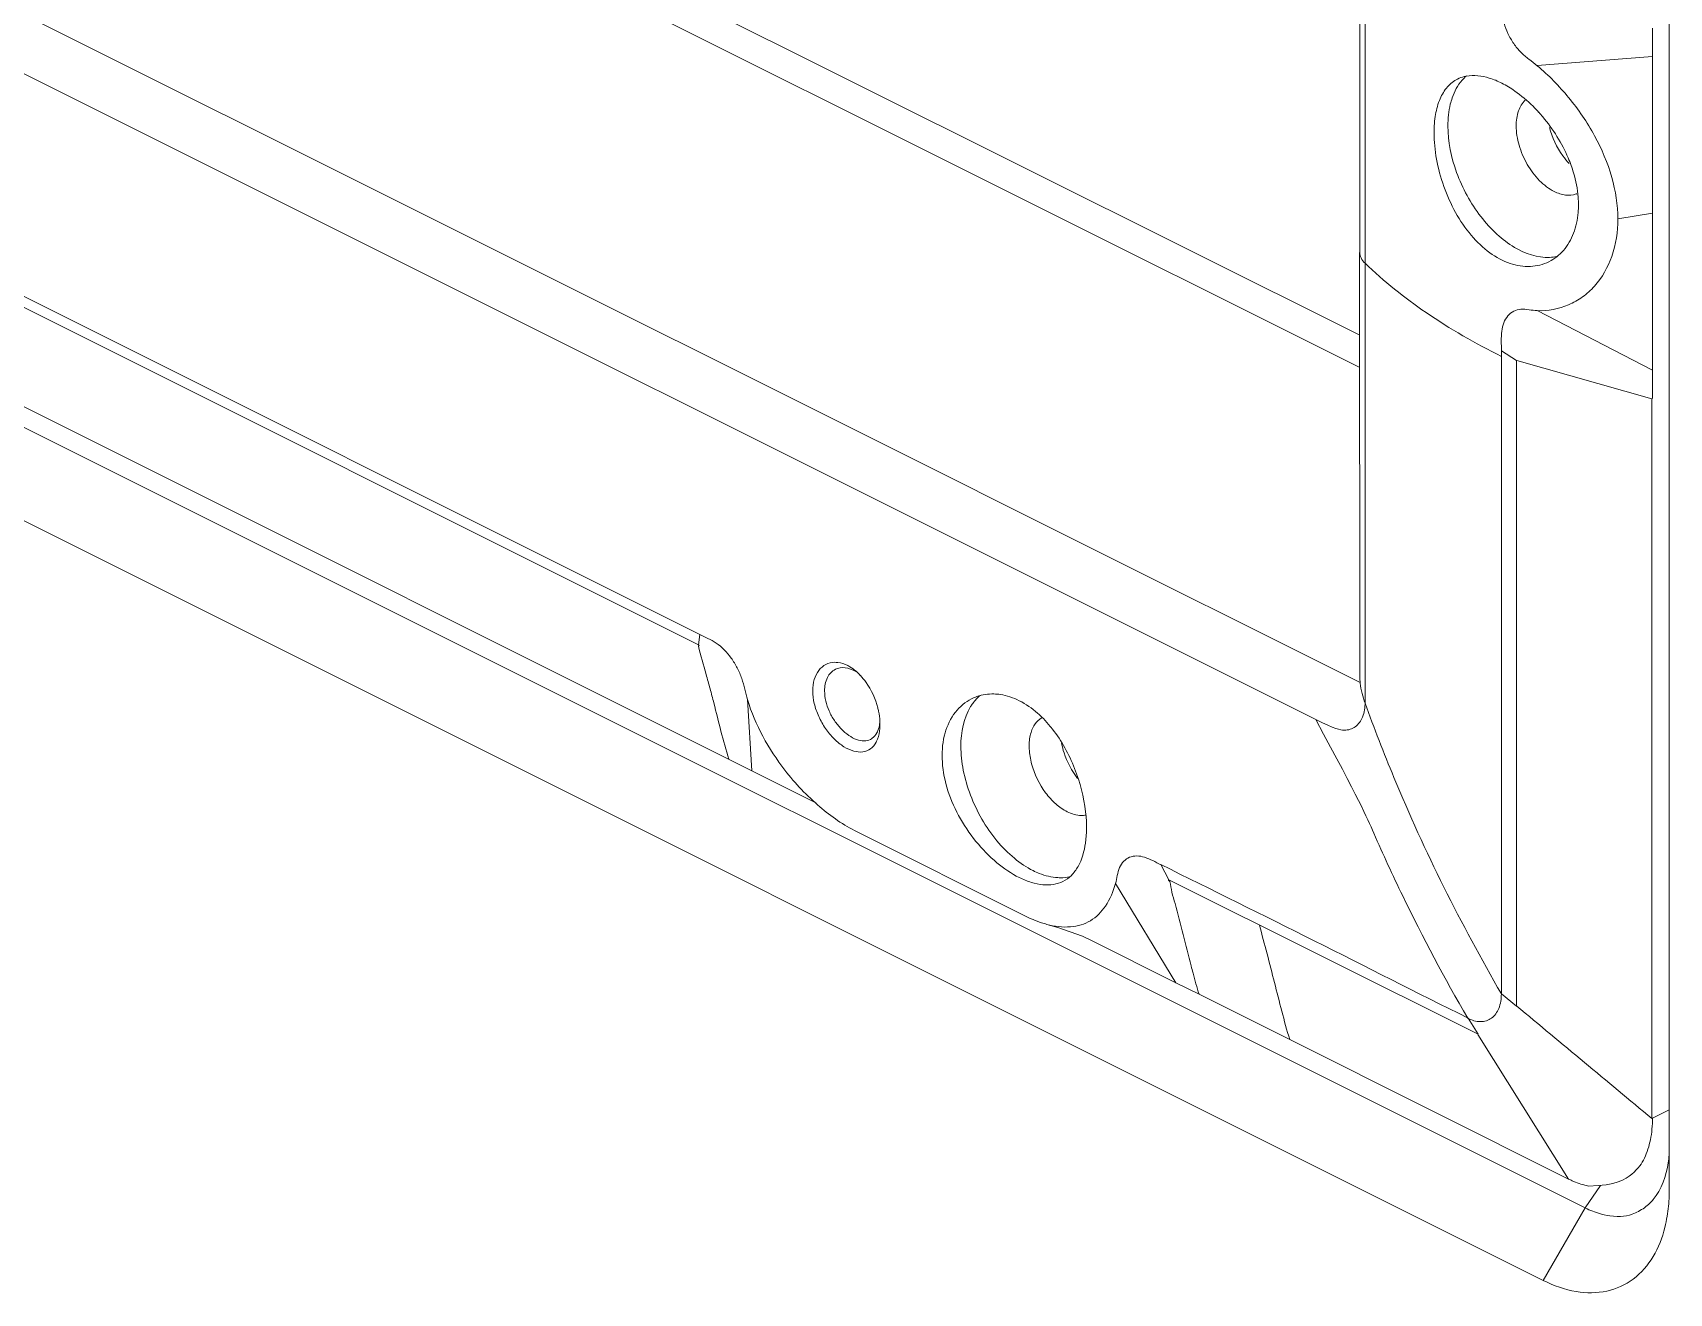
# Model space of a CAD drawing. Header units: millimetres. Extents: x 1177 to 4296, y 93 to 2298.
# Drawn here: x 3718.3 to 3787.2, y 1145 to 1198.1 of the extents above; entities that cross this region are included whole.
import ezdxf

# ---------------------------------------------------------------- set-up
doc = ezdxf.new("R2010")
doc.units = ezdxf.units.MM
doc.header["$LTSCALE"] = 0.1
doc.layers.get('0').update_dxf_attribs({"lineweight": 13})

msp = doc.modelspace()

# ---------------------------------------------------------------- linework, layer by layer
at = {"lineweight": 9}
for p, q in [((3787.179, 1487.104), (3787.179, 1149.354)), ((3774.149, 1314.047), (3774.149, 1188.802)), ((3774.372, 1188.345), (3774.372, 1313.573)), ((3774.144, 1185.314), (3675.881, 1234.446)), ((3774.145, 1183.953), (3675.356, 1233.347)), ((3660.681, 1224.932), (3772.297, 1169.124)), ((3674.971, 1220.277), (3754.874, 1180.326)), ((3783.644, 1148.559), (3650.708, 1215.027)), ((3781.876, 1145.51), (3648.94, 1211.979)), ((3746.167, 1172.809), (3685.356, 1203.214)), ((3746.308, 1172.276), (3685.497, 1202.682)), ((3686.77, 1197.862), (3751.272, 1165.611)), ((3786.472, 1197.05), (3786.472, 1198.241)), ((3781.62, 1196.665), (3786.472, 1197.05)), ((3786.472, 1182.652), (3786.472, 1197.05)), ((3785.012, 1190.211), (3786.472, 1190.446)), ((3774.143, 1188.801), (3774.147, 1170.957)), ((3774.374, 1169.816), (3774.371, 1188.345)), ((3781.62, 1186.347), (3786.472, 1183.843)), ((3780.111, 1184.653), (3780.744, 1184.243)), ((3780.111, 1184.653), (3780.111, 1184.419)), ((3780.11, 1157.572), (3780.11, 1184.419)), ((3780.744, 1157.052), (3780.744, 1184.243)), ((3780.756, 1184.253), (3786.452, 1182.634)), ((3786.452, 1152.323), (3786.452, 1182.634)), ((3761.237, 1177.144), (3754.874, 1180.326)), ((3774.162, 1170.685), (3761.237, 1177.144)), ((3746.358, 1172.714), (3746.167, 1172.809)), ((3746.358, 1172.714), (3746.308, 1172.276)), ((3774.147, 1170.957), (3774.147, 1170.938)), ((3748.367, 1169.967), (3748.553, 1166.971)), ((3760.05, 1160.863), (3752.979, 1164.398)), ((3765.77, 1163.025), (3766.111, 1162.38)), ((3763.862, 1162.219), (3766.408, 1158.043)), ((3779.127, 1155.881), (3766.111, 1162.38)), ((3762.854, 1159.82), (3766.408, 1158.043)), ((3767.38, 1157.557), (3766.408, 1158.043)), ((3767.38, 1157.557), (3771.199, 1155.648)), ((3780.11, 1157.572), (3780.744, 1157.052)), ((3779.127, 1155.881), (3778.705, 1156.555)), ((3771.199, 1155.648), (3782.937, 1149.779)), ((3782.937, 1149.779), (3779.116, 1155.872)), ((3787.179, 1152.695), (3786.472, 1152.341)), ((3783.644, 1148.559), (3784.288, 1149.511)), ((3781.876, 1145.51), (3783.644, 1148.559))]:
    msp.add_line(p, q, dxfattribs=at)
msp.add_lwpolyline([(3760.969, 1160.504), (3761.428, 1160.375), (3762.468, 1160), (3762.854, 1159.82)], dxfattribs=at)
for centre, radius, start, end in [((3776.603, 1190.083), 6.866, 40.15295, 42.24947), ((3782.964, 1192.075), 0.865, 289.52371, 291.9701), ((3751.485, 1169.458), 2.239, 45.475, 49.55503), ((3751.381, 1169.351), 2.388, 43.31515, 45.4971), ((3751.933, 1168.954), 2.013, 359.10627, 2.78427), ((3753.293, 1168.794), 0.562, 296.51938, 305.80884), ((3756.277, 1164.517), 6.367, 5.95615, 6.51288)]:
    msp.add_arc(centre, radius, start, end, dxfattribs=at)
for points, knots in [([(3781.623, 1196.663), (3781.51, 1196.758), (3781.268, 1196.93), (3780.916, 1197.222), (3780.62, 1197.591), (3780.301, 1198.142), (3780.122, 1198.752), (3780.1, 1199.35), (3780.112, 1199.634), (3780.111, 1199.774)], [0, 0, 0, 0, 0.121236, 0.244048, 0.374292, 0.508173, 0.766635, 0.885089, 1, 1, 1, 1]), ([(3780.676, 1195.597), (3780.503, 1195.719), (3780.156, 1195.93), (3779.488, 1196.214), (3778.952, 1196.284), (3778.635, 1196.224)], [0, 0, 0, 0, 0.291876, 0.555945, 1, 1, 1, 1]), ([(3785.013, 1190.21), (3785.016, 1190.799), (3784.814, 1192.023), (3784.085, 1193.758), (3782.997, 1195.339), (3782.101, 1196.257), (3781.623, 1196.663)], [0, 0, 0, 0, 0.235886, 0.489042, 0.74869, 1, 1, 1, 1]), ([(3778.268, 1196.102), (3778.108, 1196.021), (3777.804, 1195.781), (3777.492, 1195.252), (3777.311, 1194.586), (3777.275, 1194.098), (3777.275, 1193.838)], [0, 0, 0, 0, 0.20738, 0.435777, 0.69943, 1, 1, 1, 1]), ([(3778.641, 1196.233), (3778.575, 1196.176), (3778.312, 1195.914), (3778.133, 1195.576), (3778.04, 1195.31)], [0, 0, 0, 0, 0.236218, 1, 1, 1, 1]), ([(3778.635, 1196.224), (3778.603, 1196.218), (3778.477, 1196.19), (3778.354, 1196.145), (3778.268, 1196.102)], [0, 0, 0, 0, 0.254243, 1, 1, 1, 1]), ([(3781.685, 1194.699), (3781.607, 1194.786), (3781.295, 1195.112), (3780.95, 1195.406), (3780.676, 1195.597)], [0, 0, 0, 0, 0.259861, 1, 1, 1, 1]), ([(3778.04, 1195.31), (3778.009, 1195.221), (3777.897, 1194.837), (3777.857, 1194.434), (3777.857, 1194.129)], [0, 0, 0, 0, 0.235186, 1, 1, 1, 1]), ([(3780.733, 1194.129), (3780.733, 1194.341), (3780.782, 1194.736), (3780.986, 1195.089), (3781.116, 1195.211)], [0, 0, 0, 0, 0.543525, 1, 1, 1, 1]), ([(3783.149, 1192.149), (3783.086, 1192.363), (3782.778, 1193.211), (3782.289, 1193.991), (3781.851, 1194.51)], [0, 0, 0, 0, 0.246555, 1, 1, 1, 1]), ([(3782.114, 1188.41), (3781.873, 1188.289), (3781.314, 1188.149), (3780.428, 1188.298), (3779.567, 1188.771), (3778.792, 1189.52), (3778.146, 1190.477), (3777.659, 1191.567), (3777.354, 1192.7), (3777.275, 1193.468), (3777.275, 1193.838)], [0, 0, 0, 0, 0.096278, 0.199339, 0.314352, 0.442579, 0.581411, 0.725432, 0.867625, 1, 1, 1, 1]), ([(3782.143, 1188.589), (3781.631, 1188.564), (3780.802, 1188.859), (3779.887, 1189.563), (3778.975, 1190.569), (3778.146, 1192.09), (3777.857, 1193.463), (3777.857, 1194.129)], [0, 0, 0, 0, 0.202533, 0.324496, 0.457275, 0.736429, 1, 1, 1, 1]), ([(3780.733, 1194.129), (3780.733, 1193.855), (3780.828, 1193.287), (3781.17, 1192.496), (3781.672, 1191.82), (3782.108, 1191.479), (3782.336, 1191.365)], [0, 0, 0, 0, 0.246792, 0.511785, 0.770324, 1, 1, 1, 1]), ([(3782.137, 1194.066), (3782.247, 1193.64), (3782.504, 1193.096), (3782.872, 1192.642), (3782.97, 1192.538)], [0, 0, 0, 0, 0.754714, 1, 1, 1, 1]), ([(3783.356, 1190.798), (3783.356, 1190.907), (3783.337, 1191.364), (3783.248, 1191.816), (3783.149, 1192.149)], [0, 0, 0, 0, 0.239788, 1, 1, 1, 1]), ([(3782.336, 1191.365), (3782.486, 1191.29), (3782.789, 1191.185), (3783.115, 1191.211), (3783.253, 1191.26)], [0, 0, 0, 0, 0.534426, 1, 1, 1, 1]), ([(3783.356, 1190.798), (3783.356, 1190.692), (3783.34, 1190.287), (3783.256, 1189.884), (3783.149, 1189.605)], [0, 0, 0, 0, 0.262279, 1, 1, 1, 1]), ([(3781.618, 1186.347), (3782.066, 1186.334), (3782.754, 1186.461), (3783.543, 1186.904), (3784.24, 1187.538), (3784.864, 1188.652), (3785.016, 1189.677), (3785.013, 1190.21)], [0, 0, 0, 0, 0.233943, 0.350852, 0.470078, 0.721586, 1, 1, 1, 1]), ([(3783.149, 1189.605), (3783.05, 1189.345), (3782.778, 1188.869), (3782.345, 1188.525), (3782.114, 1188.41)], [0, 0, 0, 0, 0.51797, 1, 1, 1, 1]), ([(3774.372, 1188.345), (3774.305, 1188.409), (3774.195, 1188.547), (3774.149, 1188.721), (3774.148, 1188.802)], [0, 0, 0, 0, 0.532961, 1, 1, 1, 1]), ([(3780.111, 1184.419), (3779.015, 1184.966), (3776.993, 1186.128), (3775.162, 1187.58), (3774.372, 1188.345)], [0, 0, 0, 0, 0.526885, 1, 1, 1, 1]), ([(3781.618, 1186.347), (3781.388, 1186.353), (3781.056, 1186.46), (3780.622, 1186.34), (3780.267, 1186.062), (3780.069, 1185.436), (3780.112, 1184.93), (3780.111, 1184.652)], [0, 0, 0, 0, 0.243059, 0.352805, 0.461054, 0.706564, 1, 1, 1, 1]), ([(3746.308, 1172.276), (3746.314, 1172.269), (3746.322, 1172.257), (3746.333, 1172.229), (3746.311, 1172.225), (3746.302, 1172.225)], [0, 0, 0, 0, 0.377473, 0.637855, 1, 1, 1, 1]), ([(3746.302, 1172.225), (3746.399, 1171.824), (3746.571, 1171.228), (3746.795, 1170.431), (3747, 1169.631), (3747.245, 1168.636), (3747.464, 1167.847), (3747.581, 1167.457)], [0, 0, 0, 0, 0.250476, 0.377139, 0.502757, 0.752261, 1, 1, 1, 1]), ([(3748.367, 1169.967), (3748.322, 1170.112), (3748.257, 1170.412), (3748.137, 1170.866), (3747.943, 1171.306), (3747.621, 1171.84), (3747.198, 1172.279), (3746.709, 1172.551), (3746.471, 1172.656), (3746.358, 1172.714)], [0, 0, 0, 0, 0.12785, 0.257856, 0.393924, 0.530382, 0.781832, 0.892942, 1, 1, 1, 1]), ([(3751.117, 1170.337), (3751.115, 1170.499), (3751.152, 1170.805), (3751.339, 1171.206), (3751.65, 1171.477), (3751.911, 1171.536), (3752.039, 1171.538)], [0, 0, 0, 0, 0.288742, 0.542672, 0.771876, 1, 1, 1, 1]), ([(3752.039, 1171.538), (3752.083, 1171.539), (3752.273, 1171.528), (3752.458, 1171.465), (3752.587, 1171.399)], [0, 0, 0, 0, 0.235314, 1, 1, 1, 1]), ([(3751.612, 1170.337), (3751.614, 1170.528), (3751.661, 1170.813), (3751.864, 1171.108), (3751.997, 1171.208), (3752.068, 1171.243)], [0, 0, 0, 0, 0.540446, 0.777025, 1, 1, 1, 1]), ([(3752.068, 1171.243), (3752.191, 1171.304), (3752.504, 1171.35), (3752.789, 1171.233), (3752.924, 1171.149)], [0, 0, 0, 0, 0.464697, 1, 1, 1, 1]), ([(3752.587, 1171.399), (3752.617, 1171.384), (3752.741, 1171.315), (3752.856, 1171.231), (3752.937, 1171.162)], [0, 0, 0, 0, 0.2401, 1, 1, 1, 1]), ([(3753.119, 1170.989), (3753.205, 1170.897), (3753.533, 1170.492), (3753.752, 1170.004), (3753.851, 1169.624)], [0, 0, 0, 0, 0.243031, 1, 1, 1, 1]), ([(3774.147, 1170.938), (3774.148, 1170.845), (3774.173, 1170.463), (3774.275, 1170.088), (3774.374, 1169.816)], [0, 0, 0, 0, 0.243114, 1, 1, 1, 1]), ([(3753.548, 1167.899), (3753.455, 1167.83), (3753.217, 1167.737), (3752.813, 1167.782), (3752.399, 1167.98), (3751.996, 1168.309), (3751.637, 1168.743), (3751.351, 1169.25), (3751.165, 1169.787), (3751.114, 1170.159), (3751.117, 1170.337)], [0, 0, 0, 0, 0.087125, 0.183832, 0.297981, 0.42948, 0.573001, 0.720671, 0.865568, 1, 1, 1, 1]), ([(3753.544, 1168.291), (3753.461, 1168.25), (3753.26, 1168.208), (3752.94, 1168.278), (3752.613, 1168.457), (3752.298, 1168.73), (3752.018, 1169.08), (3751.725, 1169.6), (3751.617, 1170.047), (3751.612, 1170.337)], [0, 0, 0, 0, 0.087209, 0.186838, 0.30376, 0.436384, 0.579377, 0.725683, 1, 1, 1, 1]), ([(3757.76, 1169.671), (3757.789, 1169.717), (3757.906, 1169.891), (3758.051, 1170.047), (3758.172, 1170.144)], [0, 0, 0, 0, 0.258534, 1, 1, 1, 1]), ([(3757.803, 1170.003), (3757.875, 1170.038), (3758.173, 1170.165), (3758.503, 1170.213), (3758.746, 1170.205)], [0, 0, 0, 0, 0.247251, 1, 1, 1, 1]), ([(3758.746, 1170.205), (3758.835, 1170.203), (3759.202, 1170.168), (3759.559, 1170.047), (3759.81, 1169.922)], [0, 0, 0, 0, 0.239344, 1, 1, 1, 1]), ([(3748.367, 1169.967), (3748.531, 1169.434), (3748.978, 1168.391), (3749.596, 1167.441), (3749.946, 1166.991)], [0, 0, 0, 0, 0.494322, 1, 1, 1, 1]), ([(3753.851, 1169.624), (3753.864, 1169.575), (3753.909, 1169.387), (3753.936, 1169.195), (3753.943, 1169.052)], [0, 0, 0, 0, 0.258614, 1, 1, 1, 1]), ([(3759.81, 1162.474), (3759.473, 1162.642), (3758.811, 1163.098), (3757.946, 1163.987), (3757.223, 1165.064), (3756.725, 1166.247), (3756.512, 1167.439), (3756.62, 1168.542), (3757.047, 1169.454), (3757.539, 1169.87), (3757.803, 1170.003)], [0, 0, 0, 0, 0.123151, 0.26069, 0.404255, 0.545635, 0.677959, 0.797154, 0.903069, 1, 1, 1, 1]), ([(3760.391, 1162.765), (3760.11, 1162.906), (3759.557, 1163.282), (3758.573, 1164.289), (3757.836, 1165.575), (3757.428, 1166.969), (3757.287, 1168.233), (3757.461, 1169.187), (3757.76, 1169.671)], [0, 0, 0, 0, 0.117533, 0.24737, 0.52388, 0.660113, 0.787299, 1, 1, 1, 1]), ([(3760.824, 1169.166), (3760.746, 1169.246), (3760.439, 1169.536), (3760.088, 1169.783), (3759.81, 1169.922)], [0, 0, 0, 0, 0.263199, 1, 1, 1, 1]), ([(3773.955, 1168.826), (3774.093, 1168.926), (3774.32, 1169.256), (3774.37, 1169.638), (3774.37, 1169.844)], [0, 0, 0, 0, 0.452437, 1, 1, 1, 1]), ([(3774.372, 1169.817), (3774.749, 1168.763), (3775.77, 1166.144), (3777.644, 1162.035), (3779.26, 1159.048), (3780.11, 1157.573)], [0, 0, 0, 0, 0.247998, 0.622756, 1, 1, 1, 1]), ([(3753.945, 1168.923), (3753.946, 1168.866), (3753.939, 1168.658), (3753.898, 1168.448), (3753.843, 1168.306)], [0, 0, 0, 0, 0.269424, 1, 1, 1, 1]), ([(3753.942, 1169.05), (3753.94, 1169.016), (3753.927, 1168.886), (3753.897, 1168.757), (3753.862, 1168.668)], [0, 0, 0, 0, 0.265366, 1, 1, 1, 1]), ([(3760.768, 1169.21), (3760.644, 1169.137), (3760.419, 1168.91), (3760.242, 1168.437), (3760.208, 1167.866), (3760.352, 1167.023), (3760.746, 1166.212), (3761.32, 1165.571), (3761.657, 1165.332), (3761.829, 1165.245)], [0, 0, 0, 0, 0.091594, 0.195837, 0.316823, 0.45236, 0.739626, 0.876836, 1, 1, 1, 1]), ([(3761.21, 1168.726), (3761.179, 1168.765), (3761.057, 1168.917), (3760.926, 1169.063), (3760.824, 1169.166)], [0, 0, 0, 0, 0.253955, 1, 1, 1, 1]), ([(3762.604, 1165.24), (3762.532, 1165.865), (3762.213, 1167.102), (3761.599, 1168.228), (3761.21, 1168.726)], [0, 0, 0, 0, 0.498907, 1, 1, 1, 1]), ([(3778.694, 1156.547), (3777.719, 1158.23), (3776.348, 1160.806), (3774.812, 1164.137), (3774.142, 1165.725), (3772.297, 1169.124)], [0, 0, 0, 0, 0.5017794, 0.7516025, 0.9460348, 0.9460348, 0.9460348, 0.9460348]), ([(3772.297, 1169.124), (3773.121, 1168.735), (3773.392, 1168.653), (3773.742, 1168.705), (3773.89, 1168.779), (3773.955, 1168.826)], [0, 0, 0, 0, 0.533949, 0.770562, 1, 1, 1, 1]), ([(3753.843, 1168.306), (3753.826, 1168.264), (3753.757, 1168.11), (3753.647, 1167.971), (3753.548, 1167.899)], [0, 0, 0, 0, 0.27009, 1, 1, 1, 1]), ([(3753.862, 1168.668), (3753.849, 1168.634), (3753.792, 1168.509), (3753.702, 1168.397), (3753.621, 1168.339)], [0, 0, 0, 0, 0.271047, 1, 1, 1, 1]), ([(3761.593, 1168.113), (3761.619, 1167.983), (3761.76, 1167.46), (3762.019, 1166.97), (3762.268, 1166.648)], [0, 0, 0, 0, 0.246044, 1, 1, 1, 1]), ([(3749.946, 1166.991), (3750.38, 1166.432), (3751.307, 1165.456), (3752.414, 1164.678), (3752.979, 1164.398)], [0, 0, 0, 0, 0.528563, 1, 1, 1, 1]), ([(3762.612, 1165.104), (3762.551, 1165.093), (3762.282, 1165.071), (3762.014, 1165.153), (3761.829, 1165.245)], [0, 0, 0, 0, 0.230292, 1, 1, 1, 1]), ([(3762.285, 1162.937), (3762.454, 1163.237), (3762.663, 1163.993), (3762.654, 1164.761), (3762.61, 1165.178)], [0, 0, 0, 0, 0.450906, 1, 1, 1, 1]), ([(3765.774, 1163.014), (3765.659, 1163.071), (3765.437, 1163.19), (3765.102, 1163.335), (3764.767, 1163.405), (3764.449, 1163.35), (3764.192, 1163.172), (3763.944, 1162.796), (3763.927, 1162.444), (3763.862, 1162.219)], [0, 0, 0, 0, 0.141918, 0.278651, 0.40311, 0.515124, 0.624472, 0.740385, 1, 1, 1, 1]), ([(3759.81, 1162.474), (3759.974, 1162.392), (3760.299, 1162.258), (3760.789, 1162.152), (3761.246, 1162.16), (3761.525, 1162.248), (3761.649, 1162.31)], [0, 0, 0, 0, 0.288816, 0.548662, 0.782314, 1, 1, 1, 1]), ([(3760.391, 1162.765), (3760.478, 1162.722), (3760.807, 1162.574), (3761.165, 1162.485), (3761.43, 1162.47)], [0, 0, 0, 0, 0.266551, 1, 1, 1, 1]), ([(3761.43, 1162.47), (3761.472, 1162.467), (3761.639, 1162.463), (3761.806, 1162.481), (3761.927, 1162.507)], [0, 0, 0, 0, 0.256784, 1, 1, 1, 1]), ([(3761.649, 1162.31), (3761.779, 1162.376), (3762.027, 1162.556), (3762.208, 1162.802), (3762.285, 1162.937)], [0, 0, 0, 0, 0.483354, 1, 1, 1, 1]), ([(3765.77, 1163.025), (3767.924, 1161.954), (3772.247, 1159.82), (3776.542, 1157.631), (3778.705, 1156.555)], [0, 0, 0, 0, 0.499058, 1, 1, 1, 1]), ([(3763.862, 1162.219), (3763.767, 1161.888), (3763.519, 1161.286), (3762.955, 1160.702), (3762.41, 1160.463), (3761.787, 1160.352), (3761.293, 1160.418), (3760.969, 1160.504)], [0, 0, 0, 0, 0.271439, 0.504354, 0.617645, 0.735593, 1, 1, 1, 1]), ([(3766.107, 1162.377), (3766.103, 1162.375), (3766.097, 1162.364), (3766.105, 1162.348), (3766.12, 1162.327), (3766.135, 1162.312), (3766.146, 1162.303)], [0, 0, 0, 0, 0.144638, 0.318342, 0.550599, 1, 1, 1, 1]), ([(3766.146, 1162.303), (3766.188, 1162.156), (3766.22, 1161.839), (3766.331, 1161.541), (3766.37, 1161.383)], [0, 0, 0, 0, 0.48385, 1, 1, 1, 1]), ([(3766.372, 1161.382), (3766.487, 1160.946), (3766.713, 1160.07), (3766.933, 1159.192), (3767.048, 1158.755)], [0, 0, 0, 0, 0.499651, 1, 1, 1, 1]), ([(3760.969, 1160.504), (3760.894, 1160.524), (3760.578, 1160.618), (3760.275, 1160.749), (3760.05, 1160.863)], [0, 0, 0, 0, 0.2361, 1, 1, 1, 1]), ([(3771.199, 1155.648), (3770.96, 1156.443), (3770.66, 1157.653), (3770.247, 1159.262), (3770.031, 1160.066), (3769.925, 1160.468)], [0, 0, 0, 0, 0.499287, 0.750053, 1, 1, 1, 1]), ([(3767.048, 1158.755), (3767.074, 1158.654), (3767.18, 1158.253), (3767.292, 1157.854), (3767.382, 1157.557)], [0, 0, 0, 0, 0.251449, 1, 1, 1, 1]), ([(3779.694, 1156.555), (3779.832, 1156.655), (3780.059, 1156.984), (3780.109, 1157.367), (3780.109, 1157.573)], [0, 0, 0, 0, 0.452437, 1, 1, 1, 1]), ([(3778.694, 1156.547), (3778.861, 1156.464), (3779.131, 1156.382), (3779.481, 1156.433), (3779.63, 1156.508), (3779.694, 1156.555)], [0, 0, 0, 0, 0.533949, 0.770562, 1, 1, 1, 1]), ([(3783.783, 1149.482), (3784.942, 1149.506), (3785.763, 1150.034), (3786.176, 1150.666), (3786.423, 1151.458), (3786.472, 1152.037), (3786.472, 1152.341)], [0.0009475, 0.0009475, 0.0009475, 0.0009475, 0.2171482, 0.4504139, 0.7102721, 1, 1, 1, 1]), ([(3787.179, 1151.122), (3787.179, 1150.903), (3787.133, 1150.131), (3786.865, 1149.341), (3786.504, 1148.914)], [0, 0, 0, 0, 0.281289, 1, 1, 1, 1]), ([(3782.937, 1149.779), (3783.006, 1149.744), (3783.277, 1149.619), (3783.563, 1149.526), (3783.779, 1149.483), (3783.78, 1149.483), (3783.781, 1149.482), (3783.783, 1149.482)], [0, 0, 0, 0, 0.261808, 1, 1, 1, 1.004606, 1.004606, 1.004606, 1.004606]), ([(3786.504, 1148.914), (3786.504, 1148.914), (3786.504, 1148.914), (3786.504, 1148.914), (3786.46, 1148.862), (3786.279, 1148.666), (3786.057, 1148.506), (3785.88, 1148.417), (3785.795, 1148.375), (3785.708, 1148.34), (3785.621, 1148.304), (3785.312, 1148.179), (3784.979, 1148.171), (3784.505, 1148.263)], [-0.000085, -0.000085, -0.000085, -0.000085, 0, 0, 0, 0.256315, 1, 1, 1, 1.35372, 1.35372, 1.35372, 2.600602, 2.600602, 2.600602, 2.600602]), ([(3787.179, 1149.354), (3787.179, 1149.256), (3787.172, 1148.874), (3787.136, 1148.493), (3787.09, 1148.214)], [0, 0, 0, 0, 0.25724, 1, 1, 1, 1]), ([(3784.486, 1148.263), (3784.416, 1148.277), (3784.126, 1148.347), (3783.847, 1148.458), (3783.644, 1148.559)], [0, 0, 0, 0, 0.239415, 1, 1, 1, 1]), ([(3787.09, 1148.214), (3787.064, 1148.055), (3786.944, 1147.465), (3786.725, 1146.892), (3786.499, 1146.512)], [0, 0, 0, 0, 0.266578, 1, 1, 1, 1]), ([(3786.499, 1146.512), (3786.283, 1146.149), (3785.73, 1145.499), (3784.546, 1144.964), (3783.19, 1144.976), (3782.312, 1145.292), (3781.876, 1145.51)], [0, 0, 0, 0, 0.242253, 0.473825, 0.72046, 1, 1, 1, 1])]:
    msp.add_open_spline(points, degree=3, knots=knots, dxfattribs=at)
for points in [[(3782.432, 1188.627), (3782.337, 1188.606), (3782.24, 1188.594), (3782.143, 1188.589)], [(3780.756, 1157.062), (3782.655, 1155.483), (3784.551, 1153.9), (3786.452, 1152.323)]]:
    msp.add_open_spline(points, degree=3, dxfattribs=at)

doc.saveas('drawing.dxf')
